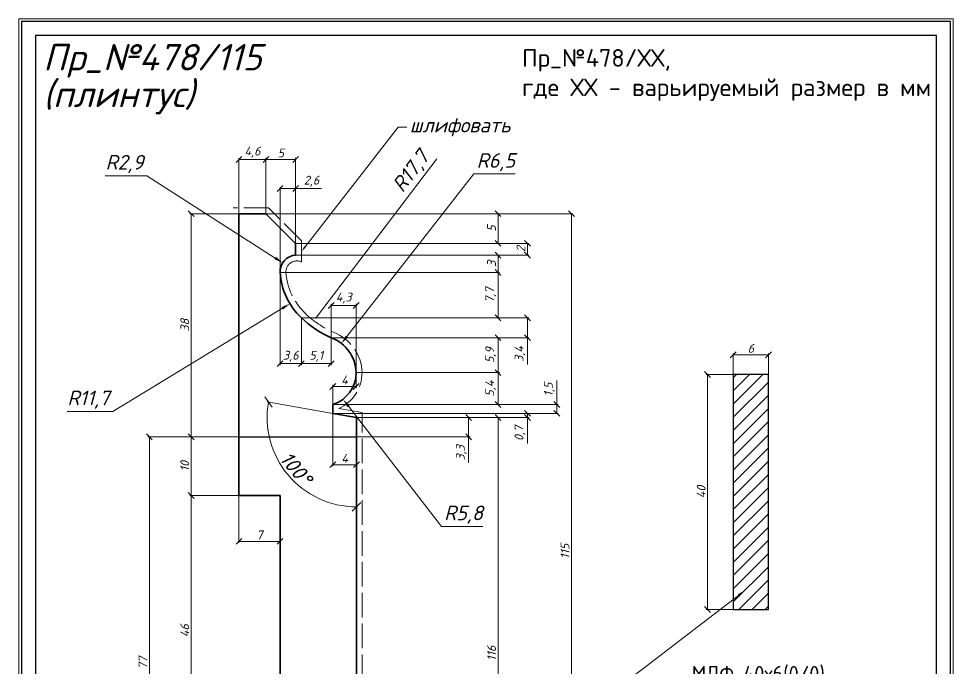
# Model space of a CAD drawing. Header units: millimetres. Extents: x 7439 to 7599, y -1212 to -991.
# Drawn here: x 7439.4 to 7598.6, y -1101.7 to -991.1 of the extents above; entities that cross this region are included whole.
import ezdxf
from ezdxf import colors
from ezdxf.entities.mleader import LeaderData, LeaderLine
from ezdxf.math import Vec2, Vec3

# ---------------------------------------------------------------- set-up
doc = ezdxf.new("R2010")
doc.units = ezdxf.units.MM
doc.linetypes.add('ACAD_ISO02W100', pattern=[15, 12, -3])
doc.layers.get('0').update_dxf_attribs({"lineweight": 13})
for name, color, linetype, lineweight in [('плинтус Пр_спец_№_плинтус_составной', 1, 'Continuous', 30), ('Пр_№478', 1, 'Continuous', 35), ('служебный слой ЛИНИИ ПУНКТИРНЫЕ', 7, 'ACAD_ISO02W100', 13), ('служебный слой НАДПИСИ', 7, 'Continuous', 13), ('служебный слой РАЗМЕРЫ', 7, 'Continuous', 9), ('служебный слой ШТАМП', 7, 'Continuous', 30), ('служебный слой ШТРИХОВКА', 7, 'Continuous', 5)]:
    doc.layers.add(name, color=color, linetype=linetype, lineweight=lineweight)
doc.styles.add('ЕСКД', font='isocpeur.ttf', dxfattribs={"oblique": 15})
doc.styles.add('ЕСКД профили текст', font='isocpeur.ttf')
doc.styles.add('ЕСКД штамп_текст', font='isocpeur.ttf')
doc.dimstyles.new('ЕСКД', dxfattribs={"dimtxt": 3.5, "dimasz": 2.5, "dimexe": 0.25, "dimexo": 0, "dimgap": 0.35, "dimtad": 1, "dimdec": 1, "dimzin": 9, "dimtxsty": 'ЕСКД', "dimblk": 'OBLIQUE', "dimcen": 0, "dimclrd": 256, "dimclre": 256, "dimclrt": 256, "dimadec": 1, "dimazin": 0, "dimtfac": 1, "dimtdec": 1, "dimtmove": 0, "dimatfit": 3, "dimldrblk": 'DOTSMALL', "dimfxl": 1, "dimlwd": -1, "dimlwe": -1, "dimarcsym": 0})
doc.dimstyles.new('ЕСКД$4', dxfattribs={"dimtxt": 3.5, "dimasz": 2.5, "dimexe": 0.25, "dimexo": 0, "dimgap": 0.35, "dimtad": 1, "dimtoh": 1, "dimdec": 1, "dimzin": 9, "dimtxsty": 'ЕСКД', "dimblk1": 'OBLIQUE', "dimsah": 1, "dimcen": 0, "dimse1": 1, "dimclrd": 256, "dimclre": 256, "dimclrt": 256, "dimadec": 1, "dimazin": 0, "dimtfac": 1, "dimtdec": 1, "dimtofl": 0, "dimtmove": 0, "dimatfit": 3, "dimldrblk": 'DOTSMALL', "dimfxl": 1, "dimlwd": -1, "dimlwe": -1, "dimarcsym": 2})

# ---------------------------------------------------------------- blocks, each defined once
blk = doc.blocks.new('_OBLIQUE')
at = {"color": 0, "linetype": 'ByBlock'}
blk.add_line((-0.5, -0.5), (0.5, 0.5), dxfattribs=at)
blk = doc.blocks.new('*D38')
at = {"layer": 'Defpoints', "color": 0, "transparency": 16777216}
for p in [(7492.94, -1058.26), (7496.94, -1058.97), (7496.94, -1058.97), (7482.98, -1064.99), (7496.94, -1139.26)]:
    blk.add_point(p, dxfattribs=at)
at = {"layer": 'служебный слой РАЗМЕРЫ', "transparency": 16777216}
blk.add_line((7492.94, -1058.26), (7481.73, -1056.29), dxfattribs=at)
blk.add_arc((7496.94, -1058.97), 15.2, 170, 270, dxfattribs=at)
at = {"layer": 'служебный слой РАЗМЕРЫ', "transparency": 16777216, "xscale": 1.5, "yscale": 1.5, "zscale": 1.5}
for p, rotation in [((7481.97, -1056.33), 79.9999999999395), ((7496.94, -1074.17), 359.9999999999989)]:
    blk.add_blockref('_OBLIQUE', p, dxfattribs=dict(at, rotation=rotation))
at = {"layer": 'служебный слой РАЗМЕРЫ', "transparency": 16777216, "insert": (7486.64, -1067.61), "char_height": 2.5, "attachment_point": 5, "rotation": 310, "style": 'ЕСКД'}
blk.add_mtext('100°', dxfattribs=at)
blk = doc.blocks.new('_DotSmall')
at = {"color": 0, "linetype": 'ByBlock', "lineweight": -3, "const_width": 0.5}
blk.add_lwpolyline([(-0.0625, 0, 1), (0.0625, 0, 1)], format="xyb", close=True, dxfattribs=at)
blk = doc.blocks.new('*D37')
at = {"layer": 'Defpoints', "color": 0, "transparency": 16777216}
for p in [(7495.65, -1033.48), (7485.62, -1039.58)]:
    blk.add_point(p, dxfattribs=at)
at = {"layer": 'служебный слой РАЗМЕРЫ', "transparency": 16777216}
for p, q in [((7455.46, -1057.92), (7484.34, -1040.36)), ((7447.67, -1057.92), (7455.46, -1057.92))]:
    blk.add_line(p, q, dxfattribs=at)
blk.add_solid([(7484.21, -1040.15), (7484.47, -1040.57), (7485.62, -1039.58)], dxfattribs=at)
at = {"layer": 'служебный слой РАЗМЕРЫ', "lineweight": 5, "transparency": 16777216, "insert": (7451.32, -1055.92), "char_height": 2.5, "attachment_point": 5, "style": 'ЕСКД'}
blk.add_mtext('R11,7', dxfattribs=at)
blk = doc.blocks.new('*D36')
at = {"layer": 'Defpoints', "color": 0, "transparency": 16777216}
for p in [(7510.46, -1015.11), (7499.78, -1029.2)]:
    blk.add_point(p, dxfattribs=at)
at = {"layer": 'служебный слой РАЗМЕРЫ', "transparency": 16777216}
blk.add_line((7510.62, -1014.9), (7490, -1042.09), dxfattribs=at)
at = {"layer": 'служебный слой РАЗМЕРЫ', "lineweight": 5, "transparency": 16777216, "insert": (7506.37, -1017.19), "char_height": 2.5, "attachment_point": 5, "rotation": 52.8255, "style": 'ЕСКД'}
blk.add_mtext('R17,7', dxfattribs=at)
blk = doc.blocks.new('*D35')
at = {"layer": 'Defpoints', "color": 0, "transparency": 16777216}
for p in [(7486.59, -1019.98), (7486.59, -1029.31), (7483.94, -1034.26)]:
    blk.add_point(p, dxfattribs=at)
at = {"layer": 'служебный слой РАЗМЕРЫ', "transparency": 16777216}
for p, q in [((7483.94, -1034.26), (7483.94, -1019.73)), ((7486.59, -1029.31), (7486.59, -1019.73)), ((7483.94, -1019.98), (7486.59, -1019.98)), ((7486.59, -1019.98), (7491.01, -1019.98))]:
    blk.add_line(p, q, dxfattribs=at)
at = {"layer": 'служебный слой РАЗМЕРЫ', "transparency": 16777216, "rotation": 180}
blk.add_blockref('_OBLIQUE', (7483.94, -1019.98), dxfattribs=at)
at = {"layer": 'служебный слой РАЗМЕРЫ', "transparency": 16777216}
blk.add_blockref('_OBLIQUE', (7486.59, -1019.98), dxfattribs=at)
at = {"layer": 'служебный слой РАЗМЕРЫ', "transparency": 16777216, "insert": (7489.3, -1018.73), "char_height": 1.5, "attachment_point": 5, "style": 'ЕСКД'}
blk.add_mtext('2,6', dxfattribs=at)
blk = doc.blocks.new('*D34')
at = {"layer": 'Defpoints', "color": 0, "transparency": 16777216}
for p in [(7496.94, -1058.97), (7496.94, -1062.26), (7516.05, -1062.26)]:
    blk.add_point(p, dxfattribs=at)
at = {"layer": 'служебный слой РАЗМЕРЫ', "transparency": 16777216}
for p, q in [((7496.94, -1058.97), (7516.3, -1058.97)), ((7516.05, -1058.97), (7516.05, -1062.26)), ((7496.94, -1062.26), (7516.3, -1062.26)), ((7516.05, -1062.26), (7516.05, -1066.69))]:
    blk.add_line(p, q, dxfattribs=at)
for p, rotation in [((7516.05, -1058.97), 90), ((7516.05, -1062.26), 270)]:
    blk.add_blockref('_OBLIQUE', p, dxfattribs=dict(at, rotation=rotation))
at = {"layer": 'служебный слой РАЗМЕРЫ', "transparency": 16777216, "insert": (7514.8, -1064.98), "char_height": 1.5, "attachment_point": 5, "rotation": 90, "style": 'ЕСКД'}
blk.add_mtext('3,3', dxfattribs=at)
blk = doc.blocks.new('*D31')
at = {"layer": 'Defpoints', "color": 0, "transparency": 16777216}
for p in [(7484.39, -1032.62), (7486.79, -1034.16)]:
    blk.add_point(p, dxfattribs=at)
at = {"layer": 'служебный слой РАЗМЕРЫ', "transparency": 16777216}
for p, q in [((7454.19, -1017.8), (7461.24, -1017.8)), ((7461.24, -1017.8), (7483.12, -1031.81))]:
    blk.add_line(p, q, dxfattribs=at)
blk.add_solid([(7483.26, -1031.6), (7482.99, -1032.02), (7484.39, -1032.62)], dxfattribs=at)
at = {"layer": 'служебный слой РАЗМЕРЫ', "lineweight": 5, "transparency": 16777216, "insert": (7457.46, -1015.8), "char_height": 2.5, "attachment_point": 5, "style": 'ЕСКД'}
blk.add_mtext('R2,9', dxfattribs=at)
blk = doc.blocks.new('*D30')
at = {"layer": 'Defpoints', "color": 0, "transparency": 16777216}
for p in [(7491.12, -1051.28), (7494.66, -1055.85)]:
    blk.add_point(p, dxfattribs=at)
at = {"layer": 'служебный слой РАЗМЕРЫ', "transparency": 16777216}
for p, q in [((7511.41, -1077.5), (7495.58, -1057.03)), ((7518.45, -1077.5), (7511.41, -1077.5))]:
    blk.add_line(p, q, dxfattribs=at)
blk.add_solid([(7495.77, -1056.88), (7495.38, -1057.19), (7494.66, -1055.85)], dxfattribs=at)
at = {"layer": 'служебный слой РАЗМЕРЫ', "lineweight": 5, "transparency": 16777216, "insert": (7515.18, -1075.5), "char_height": 2.5, "attachment_point": 5, "style": 'ЕСКД'}
blk.add_mtext('R5,8', dxfattribs=at)
blk = doc.blocks.new('*D29')
at = {"layer": 'Defpoints', "color": 0, "transparency": 16777216}
for p in [(7494.39, -1046.35), (7490.38, -1051.5)]:
    blk.add_point(p, dxfattribs=at)
at = {"layer": 'служебный слой РАЗМЕРЫ', "transparency": 16777216}
for p, q in [((7516.91, -1017.49), (7495.31, -1045.17)), ((7523.95, -1017.49), (7516.91, -1017.49))]:
    blk.add_line(p, q, dxfattribs=at)
blk.add_solid([(7495.12, -1045.02), (7495.51, -1045.33), (7494.39, -1046.35)], dxfattribs=at)
at = {"layer": 'служебный слой РАЗМЕРЫ', "lineweight": 5, "transparency": 16777216, "insert": (7520.68, -1015.49), "char_height": 2.5, "attachment_point": 5, "style": 'ЕСКД'}
blk.add_mtext('R6,5', dxfattribs=at)
blk = doc.blocks.new('*D28')
at = {"layer": 'Defpoints', "color": 0, "transparency": 16777216}
for p in [(7476.94, -1062.26), (7461.69, -1139.26), (7491.94, -1139.26)]:
    blk.add_point(p, dxfattribs=at)
at = {"layer": 'служебный слой РАЗМЕРЫ', "transparency": 16777216}
for p, q in [((7476.94, -1062.26), (7461.44, -1062.26)), ((7461.69, -1062.26), (7461.69, -1139.26)), ((7491.94, -1139.26), (7461.44, -1139.26))]:
    blk.add_line(p, q, dxfattribs=at)
for p, rotation in [((7461.69, -1062.26), 90), ((7461.69, -1139.26), 270)]:
    blk.add_blockref('_OBLIQUE', p, dxfattribs=dict(at, rotation=rotation))
at = {"layer": 'служебный слой РАЗМЕРЫ', "transparency": 16777216, "insert": (7460.59, -1100.76), "char_height": 1.5, "attachment_point": 5, "rotation": 90, "style": 'ЕСКД'}
blk.add_mtext('77', dxfattribs=at)
blk = doc.blocks.new('*D27')
at = {"layer": 'Defpoints', "color": 0, "transparency": 16777216}
for p in [(7476.94, -1024.26), (7468.82, -1062.26), (7476.94, -1062.26)]:
    blk.add_point(p, dxfattribs=at)
at = {"layer": 'служебный слой РАЗМЕРЫ', "transparency": 16777216}
for p, q in [((7476.94, -1024.26), (7468.57, -1024.26)), ((7468.82, -1024.26), (7468.82, -1062.26)), ((7476.94, -1062.26), (7468.57, -1062.26))]:
    blk.add_line(p, q, dxfattribs=at)
for p, rotation in [((7468.82, -1024.26), 90), ((7468.82, -1062.26), 270)]:
    blk.add_blockref('_OBLIQUE', p, dxfattribs=dict(at, rotation=rotation))
at = {"layer": 'служебный слой РАЗМЕРЫ', "transparency": 16777216, "insert": (7467.72, -1043.26), "char_height": 1.5, "attachment_point": 5, "rotation": 90, "style": 'ЕСКД'}
blk.add_mtext('38', dxfattribs=at)
blk = doc.blocks.new('*D25')
at = {"layer": 'Defpoints', "color": 0, "transparency": 16777216}
for p in [(7492.94, -1058.26), (7496.94, -1058.97), (7526.05, -1058.97)]:
    blk.add_point(p, dxfattribs=at)
at = {"layer": 'служебный слой РАЗМЕРЫ', "transparency": 16777216}
for p, q in [((7492.94, -1058.26), (7526.3, -1058.26)), ((7496.94, -1058.97), (7526.3, -1058.97)), ((7526.05, -1058.26), (7526.05, -1058.97)), ((7526.05, -1058.97), (7526.05, -1063.4))]:
    blk.add_line(p, q, dxfattribs=at)
for p, rotation in [((7526.05, -1058.26), 90), ((7526.05, -1058.97), 270)]:
    blk.add_blockref('_OBLIQUE', p, dxfattribs=dict(at, rotation=rotation))
at = {"layer": 'служебный слой РАЗМЕРЫ', "transparency": 16777216, "insert": (7524.8, -1061.68), "char_height": 1.5, "attachment_point": 5, "rotation": 90, "style": 'ЕСКД'}
blk.add_mtext('0,7', dxfattribs=at)
blk = doc.blocks.new('*D24')
at = {"layer": 'Defpoints', "color": 0, "transparency": 16777216}
for p in [(7481.54, -1024.26), (7496.94, -1139.26), (7533.55, -1139.26)]:
    blk.add_point(p, dxfattribs=at)
at = {"layer": 'служебный слой РАЗМЕРЫ', "transparency": 16777216}
for p, q in [((7481.54, -1024.26), (7533.8, -1024.26)), ((7533.55, -1024.26), (7533.55, -1139.26)), ((7496.94, -1139.26), (7533.8, -1139.26))]:
    blk.add_line(p, q, dxfattribs=at)
for p, rotation in [((7533.55, -1024.26), 90), ((7533.55, -1139.26), 270)]:
    blk.add_blockref('_OBLIQUE', p, dxfattribs=dict(at, rotation=rotation))
at = {"layer": 'служебный слой РАЗМЕРЫ', "transparency": 16777216, "insert": (7532.45, -1081.76), "char_height": 1.5, "attachment_point": 5, "rotation": 90, "style": 'ЕСКД'}
blk.add_mtext('115', dxfattribs=at)
blk = doc.blocks.new('*D22')
at = {"layer": 'Defpoints', "color": 0, "transparency": 16777216}
for p in [(7496.9, -1039.88), (7492.63, -1045.38), (7496.9, -1051.32)]:
    blk.add_point(p, dxfattribs=at)
at = {"layer": 'служебный слой РАЗМЕРЫ', "transparency": 16777216}
for p, q in [((7492.63, -1045.38), (7492.63, -1039.63)), ((7492.63, -1039.88), (7496.9, -1039.88)), ((7496.9, -1051.32), (7496.9, -1039.63))]:
    blk.add_line(p, q, dxfattribs=at)
at = {"layer": 'служебный слой РАЗМЕРЫ', "transparency": 16777216, "rotation": 180}
blk.add_blockref('_OBLIQUE', (7492.63, -1039.88), dxfattribs=at)
at = {"layer": 'служебный слой РАЗМЕРЫ', "transparency": 16777216}
blk.add_blockref('_OBLIQUE', (7496.9, -1039.88), dxfattribs=at)
at = {"layer": 'служебный слой РАЗМЕРЫ', "transparency": 16777216, "insert": (7494.77, -1038.63), "char_height": 1.5, "attachment_point": 5, "style": 'ЕСКД'}
blk.add_mtext('4,3', dxfattribs=at)
blk = doc.blocks.new('*D21')
at = {"layer": 'Defpoints', "color": 0, "transparency": 16777216}
for p in [(7487.57, -1042), (7492.63, -1045.38), (7487.57, -1049.79)]:
    blk.add_point(p, dxfattribs=at)
at = {"layer": 'служебный слой РАЗМЕРЫ', "transparency": 16777216}
for p, q in [((7487.57, -1042), (7487.57, -1050.04)), ((7492.63, -1045.38), (7492.63, -1050.04)), ((7492.63, -1049.79), (7487.57, -1049.79))]:
    blk.add_line(p, q, dxfattribs=at)
at = {"layer": 'служебный слой РАЗМЕРЫ', "transparency": 16777216, "rotation": 180}
blk.add_blockref('_OBLIQUE', (7487.57, -1049.79), dxfattribs=at)
at = {"layer": 'служебный слой РАЗМЕРЫ', "transparency": 16777216}
blk.add_blockref('_OBLIQUE', (7492.63, -1049.79), dxfattribs=at)
at = {"layer": 'служебный слой РАЗМЕРЫ', "transparency": 16777216, "insert": (7490.1, -1048.54), "char_height": 1.5, "attachment_point": 5, "style": 'ЕСКД'}
blk.add_mtext('5,1', dxfattribs=at)
blk = doc.blocks.new('*D20')
at = {"layer": 'Defpoints', "color": 0, "transparency": 16777216}
for p in [(7483.94, -1034.26), (7487.57, -1042), (7483.94, -1049.79)]:
    blk.add_point(p, dxfattribs=at)
at = {"layer": 'служебный слой РАЗМЕРЫ', "transparency": 16777216}
for p, q in [((7483.94, -1034.26), (7483.94, -1050.04)), ((7487.57, -1042), (7487.57, -1050.04)), ((7487.57, -1049.79), (7483.94, -1049.79))]:
    blk.add_line(p, q, dxfattribs=at)
at = {"layer": 'служебный слой РАЗМЕРЫ', "transparency": 16777216, "rotation": 180}
blk.add_blockref('_OBLIQUE', (7483.94, -1049.79), dxfattribs=at)
at = {"layer": 'служебный слой РАЗМЕРЫ', "transparency": 16777216}
blk.add_blockref('_OBLIQUE', (7487.57, -1049.79), dxfattribs=at)
at = {"layer": 'служебный слой РАЗМЕРЫ', "transparency": 16777216, "insert": (7485.76, -1048.54), "char_height": 1.5, "attachment_point": 5, "style": 'ЕСКД'}
blk.add_mtext('3,6', dxfattribs=at)
blk = doc.blocks.new('*D18')
at = {"layer": 'Defpoints', "color": 0, "transparency": 16777216}
for p in [(7476.94, -1015.03), (7476.94, -1024.26), (7481.54, -1024.26)]:
    blk.add_point(p, dxfattribs=at)
at = {"layer": 'служебный слой РАЗМЕРЫ', "transparency": 16777216}
for p, q in [((7476.94, -1024.26), (7476.94, -1014.78)), ((7481.54, -1015.03), (7476.94, -1015.03)), ((7481.54, -1024.26), (7481.54, -1014.78))]:
    blk.add_line(p, q, dxfattribs=at)
at = {"layer": 'служебный слой РАЗМЕРЫ', "transparency": 16777216, "rotation": 180}
blk.add_blockref('_OBLIQUE', (7476.94, -1015.03), dxfattribs=at)
at = {"layer": 'служебный слой РАЗМЕРЫ', "transparency": 16777216}
blk.add_blockref('_OBLIQUE', (7481.54, -1015.03), dxfattribs=at)
at = {"layer": 'служебный слой РАЗМЕРЫ', "transparency": 16777216, "insert": (7479.24, -1013.78), "char_height": 1.5, "attachment_point": 5, "style": 'ЕСКД'}
blk.add_mtext('4,6', dxfattribs=at)
blk = doc.blocks.new('*D17')
at = {"layer": 'Defpoints', "color": 0, "transparency": 16777216}
for p in [(7481.54, -1024.26), (7486.59, -1029.31), (7521.05, -1029.31)]:
    blk.add_point(p, dxfattribs=at)
at = {"layer": 'служебный слой РАЗМЕРЫ', "transparency": 16777216}
for p, q in [((7481.54, -1024.26), (7521.3, -1024.26)), ((7521.05, -1024.26), (7521.05, -1029.31)), ((7486.59, -1029.31), (7521.3, -1029.31))]:
    blk.add_line(p, q, dxfattribs=at)
for p, rotation in [((7521.05, -1024.26), 90), ((7521.05, -1029.31), 270)]:
    blk.add_blockref('_OBLIQUE', p, dxfattribs=dict(at, rotation=rotation))
at = {"layer": 'служебный слой РАЗМЕРЫ', "transparency": 16777216, "insert": (7519.95, -1026.78), "char_height": 1.5, "attachment_point": 5, "rotation": 90, "style": 'ЕСКД'}
blk.add_mtext('5', dxfattribs=at)
blk = doc.blocks.new('*D16')
at = {"layer": 'Defpoints', "color": 0, "transparency": 16777216}
for p in [(7486.59, -1029.31), (7486.59, -1031.31), (7526.05, -1031.31)]:
    blk.add_point(p, dxfattribs=at)
at = {"layer": 'служебный слой РАЗМЕРЫ', "transparency": 16777216}
for p, q in [((7486.59, -1029.31), (7526.3, -1029.31)), ((7526.05, -1029.31), (7526.05, -1031.31)), ((7486.59, -1031.31), (7526.3, -1031.31))]:
    blk.add_line(p, q, dxfattribs=at)
for p, rotation in [((7526.05, -1029.31), 90), ((7526.05, -1031.31), 270)]:
    blk.add_blockref('_OBLIQUE', p, dxfattribs=dict(at, rotation=rotation))
at = {"layer": 'служебный слой РАЗМЕРЫ', "transparency": 16777216, "insert": (7524.95, -1030.31), "char_height": 1.5, "attachment_point": 5, "rotation": 90, "style": 'ЕСКД'}
blk.add_mtext('2', dxfattribs=at)
blk = doc.blocks.new('*D15')
at = {"layer": 'Defpoints', "color": 0, "transparency": 16777216}
for p in [(7486.59, -1031.31), (7483.94, -1034.26), (7521.05, -1034.26)]:
    blk.add_point(p, dxfattribs=at)
at = {"layer": 'служебный слой РАЗМЕРЫ', "transparency": 16777216}
for p, q in [((7486.59, -1031.31), (7521.3, -1031.31)), ((7521.05, -1031.31), (7521.05, -1034.26)), ((7483.94, -1034.26), (7521.3, -1034.26))]:
    blk.add_line(p, q, dxfattribs=at)
for p, rotation in [((7521.05, -1031.31), 90), ((7521.05, -1034.26), 270)]:
    blk.add_blockref('_OBLIQUE', p, dxfattribs=dict(at, rotation=rotation))
at = {"layer": 'служебный слой РАЗМЕРЫ', "transparency": 16777216, "insert": (7519.95, -1032.78), "char_height": 1.5, "attachment_point": 5, "rotation": 90, "style": 'ЕСКД'}
blk.add_mtext('3', dxfattribs=at)
blk = doc.blocks.new('*D14')
at = {"layer": 'Defpoints', "color": 0, "transparency": 16777216}
for p in [(7483.94, -1034.26), (7487.57, -1042), (7521.05, -1042)]:
    blk.add_point(p, dxfattribs=at)
at = {"layer": 'служебный слой РАЗМЕРЫ', "transparency": 16777216}
for p, q in [((7483.94, -1034.26), (7521.3, -1034.26)), ((7521.05, -1034.26), (7521.05, -1042)), ((7487.57, -1042), (7521.3, -1042))]:
    blk.add_line(p, q, dxfattribs=at)
for p, rotation in [((7521.05, -1034.26), 90), ((7521.05, -1042), 270)]:
    blk.add_blockref('_OBLIQUE', p, dxfattribs=dict(at, rotation=rotation))
at = {"layer": 'служебный слой РАЗМЕРЫ', "transparency": 16777216, "insert": (7519.8, -1038.13), "char_height": 1.5, "attachment_point": 5, "rotation": 90, "style": 'ЕСКД'}
blk.add_mtext('7,7', dxfattribs=at)
blk = doc.blocks.new('*D13')
at = {"layer": 'Defpoints', "color": 0, "transparency": 16777216}
for p in [(7487.57, -1042), (7492.63, -1045.38), (7526.05, -1045.38)]:
    blk.add_point(p, dxfattribs=at)
at = {"layer": 'служебный слой РАЗМЕРЫ', "transparency": 16777216}
for p, q in [((7487.57, -1042), (7526.3, -1042)), ((7526.05, -1042), (7526.05, -1045.38)), ((7492.63, -1045.38), (7526.3, -1045.38)), ((7526.05, -1045.38), (7526.05, -1049.95))]:
    blk.add_line(p, q, dxfattribs=at)
for p, rotation in [((7526.05, -1042), 90), ((7526.05, -1045.38), 270)]:
    blk.add_blockref('_OBLIQUE', p, dxfattribs=dict(at, rotation=rotation))
at = {"layer": 'служебный слой РАЗМЕРЫ', "transparency": 16777216, "insert": (7524.8, -1048.16), "char_height": 1.5, "attachment_point": 5, "rotation": 90, "style": 'ЕСКД'}
blk.add_mtext('3,4', dxfattribs=at)
blk = doc.blocks.new('*D12')
at = {"layer": 'Defpoints', "color": 0, "transparency": 16777216}
for p in [(7492.63, -1045.38), (7521.05, -1045.38), (7496.9, -1051.32)]:
    blk.add_point(p, dxfattribs=at)
at = {"layer": 'служебный слой РАЗМЕРЫ', "transparency": 16777216}
for p, q in [((7492.63, -1045.38), (7521.3, -1045.38)), ((7521.05, -1051.32), (7521.05, -1045.38)), ((7496.9, -1051.32), (7521.3, -1051.32))]:
    blk.add_line(p, q, dxfattribs=at)
for p, rotation in [((7521.05, -1045.38), 90), ((7521.05, -1051.32), 270)]:
    blk.add_blockref('_OBLIQUE', p, dxfattribs=dict(at, rotation=rotation))
at = {"layer": 'служебный слой РАЗМЕРЫ', "transparency": 16777216, "insert": (7519.8, -1048.35), "char_height": 1.5, "attachment_point": 5, "rotation": 90, "style": 'ЕСКД'}
blk.add_mtext('5,9', dxfattribs=at)
blk = doc.blocks.new('*D11')
at = {"layer": 'Defpoints', "color": 0, "transparency": 16777216}
for p in [(7496.9, -1051.32), (7492.94, -1056.76), (7521.05, -1056.76)]:
    blk.add_point(p, dxfattribs=at)
at = {"layer": 'служебный слой РАЗМЕРЫ', "transparency": 16777216}
for p, q in [((7496.9, -1051.32), (7521.3, -1051.32)), ((7521.05, -1051.32), (7521.05, -1056.76)), ((7492.94, -1056.76), (7521.3, -1056.76))]:
    blk.add_line(p, q, dxfattribs=at)
for p, rotation in [((7521.05, -1051.32), 90), ((7521.05, -1056.76), 270)]:
    blk.add_blockref('_OBLIQUE', p, dxfattribs=dict(at, rotation=rotation))
at = {"layer": 'служебный слой РАЗМЕРЫ', "transparency": 16777216, "insert": (7519.8, -1054.04), "char_height": 1.5, "attachment_point": 5, "rotation": 90, "style": 'ЕСКД'}
blk.add_mtext('5,4', dxfattribs=at)
blk = doc.blocks.new('*D10')
at = {"layer": 'Defpoints', "color": 0, "transparency": 16777216}
for p in [(7492.94, -1056.76), (7531.05, -1056.76), (7492.94, -1058.26)]:
    blk.add_point(p, dxfattribs=at)
at = {"layer": 'служебный слой РАЗМЕРЫ', "transparency": 16777216}
for p, q in [((7531.05, -1056.76), (7531.05, -1052.64)), ((7492.94, -1056.76), (7531.3, -1056.76)), ((7531.05, -1058.26), (7531.05, -1056.76)), ((7492.94, -1058.26), (7531.3, -1058.26))]:
    blk.add_line(p, q, dxfattribs=at)
for p, rotation in [((7531.05, -1056.76), 90), ((7531.05, -1058.26), 270)]:
    blk.add_blockref('_OBLIQUE', p, dxfattribs=dict(at, rotation=rotation))
at = {"layer": 'служебный слой РАЗМЕРЫ', "transparency": 16777216, "insert": (7529.8, -1054.2), "char_height": 1.5, "attachment_point": 5, "rotation": 90, "style": 'ЕСКД'}
blk.add_mtext('1,5', dxfattribs=at)
blk = doc.blocks.new('*D9')
at = {"layer": 'Defpoints', "color": 0, "transparency": 16777216}
for p in [(7496.94, -1058.97), (7496.94, -1139.26), (7521.05, -1139.26)]:
    blk.add_point(p, dxfattribs=at)
at = {"layer": 'служебный слой РАЗМЕРЫ', "transparency": 16777216}
for p, q in [((7496.94, -1058.97), (7521.3, -1058.97)), ((7521.05, -1058.97), (7521.05, -1139.26)), ((7496.94, -1139.26), (7521.3, -1139.26))]:
    blk.add_line(p, q, dxfattribs=at)
for p, rotation in [((7521.05, -1058.97), 90), ((7521.05, -1139.26), 270)]:
    blk.add_blockref('_OBLIQUE', p, dxfattribs=dict(at, rotation=rotation))
at = {"layer": 'служебный слой РАЗМЕРЫ', "transparency": 16777216, "insert": (7519.95, -1099.12), "char_height": 1.5, "attachment_point": 5, "rotation": 90, "style": 'ЕСКД'}
blk.add_mtext('116', dxfattribs=at)
blk = doc.blocks.new('*D7')
at = {"layer": 'Defpoints', "color": 0, "transparency": 16777216}
for p in [(7561.1, -1051.65), (7556.73, -1091.65), (7561.1, -1091.65)]:
    blk.add_point(p, dxfattribs=at)
at = {"layer": 'служебный слой РАЗМЕРЫ', "transparency": 16777216}
for p, q in [((7561.1, -1051.65), (7556.48, -1051.65)), ((7556.73, -1051.65), (7556.73, -1091.65)), ((7561.1, -1091.65), (7556.48, -1091.65))]:
    blk.add_line(p, q, dxfattribs=at)
for p, rotation in [((7556.73, -1051.65), 90), ((7556.73, -1091.65), 270)]:
    blk.add_blockref('_OBLIQUE', p, dxfattribs=dict(at, rotation=rotation))
at = {"layer": 'служебный слой РАЗМЕРЫ', "transparency": 16777216, "insert": (7555.63, -1071.65), "char_height": 1.5, "attachment_point": 5, "rotation": 90, "style": 'ЕСКД'}
blk.add_mtext('40', dxfattribs=at)
blk = doc.blocks.new('*D5')
at = {"layer": 'Defpoints', "color": 0, "transparency": 16777216}
for p in [(7476.94, -1072.26), (7483.94, -1072.26), (7476.94, -1080.05)]:
    blk.add_point(p, dxfattribs=at)
at = {"layer": 'служебный слой РАЗМЕРЫ', "transparency": 16777216}
for p, q in [((7476.94, -1072.26), (7476.94, -1080.3)), ((7483.94, -1072.26), (7483.94, -1080.3)), ((7483.94, -1080.05), (7476.94, -1080.05))]:
    blk.add_line(p, q, dxfattribs=at)
at = {"layer": 'служебный слой РАЗМЕРЫ', "transparency": 16777216, "rotation": 180}
blk.add_blockref('_OBLIQUE', (7476.94, -1080.05), dxfattribs=at)
at = {"layer": 'служебный слой РАЗМЕРЫ', "transparency": 16777216}
blk.add_blockref('_OBLIQUE', (7483.94, -1080.05), dxfattribs=at)
at = {"layer": 'служебный слой РАЗМЕРЫ', "transparency": 16777216, "insert": (7480.44, -1078.95), "char_height": 1.5, "attachment_point": 5, "style": 'ЕСКД'}
blk.add_mtext('7', dxfattribs=at)
blk = doc.blocks.new('*D4')
at = {"layer": 'Defpoints', "color": 0, "transparency": 16777216}
for p in [(7476.94, -1062.26), (7468.82, -1072.26), (7476.94, -1072.26)]:
    blk.add_point(p, dxfattribs=at)
at = {"layer": 'служебный слой РАЗМЕРЫ', "transparency": 16777216}
for p, q in [((7476.94, -1062.26), (7468.57, -1062.26)), ((7468.82, -1062.26), (7468.82, -1072.26)), ((7476.94, -1072.26), (7468.57, -1072.26))]:
    blk.add_line(p, q, dxfattribs=at)
for p, rotation in [((7468.82, -1062.26), 90), ((7468.82, -1072.26), 270)]:
    blk.add_blockref('_OBLIQUE', p, dxfattribs=dict(at, rotation=rotation))
at = {"layer": 'служебный слой РАЗМЕРЫ', "transparency": 16777216, "insert": (7467.72, -1067.26), "char_height": 1.5, "attachment_point": 5, "rotation": 90, "style": 'ЕСКД'}
blk.add_mtext('10', dxfattribs=at)
blk = doc.blocks.new('*D3')
at = {"layer": 'Defpoints', "color": 0, "transparency": 16777216}
for p in [(7476.94, -1072.26), (7468.82, -1118.26), (7476.94, -1118.26)]:
    blk.add_point(p, dxfattribs=at)
at = {"layer": 'служебный слой РАЗМЕРЫ', "transparency": 16777216}
for p, q in [((7476.94, -1072.26), (7468.57, -1072.26)), ((7468.82, -1072.26), (7468.82, -1118.26)), ((7476.94, -1118.26), (7468.57, -1118.26))]:
    blk.add_line(p, q, dxfattribs=at)
for p, rotation in [((7468.82, -1072.26), 90), ((7468.82, -1118.26), 270)]:
    blk.add_blockref('_OBLIQUE', p, dxfattribs=dict(at, rotation=rotation))
at = {"layer": 'служебный слой РАЗМЕРЫ', "transparency": 16777216, "insert": (7467.72, -1095.26), "char_height": 1.5, "attachment_point": 5, "rotation": 90, "style": 'ЕСКД'}
blk.add_mtext('46', dxfattribs=at)

msp = doc.modelspace()

# ---------------------------------------------------------------- hatches: boundary and pattern name
at = {"layer": 'служебный слой ШТРИХОВКА'}
h = msp.add_hatch(dxfattribs=at)
h.set_pattern_fill('ANSI31', color=256, scale=0.5)
h.set_pattern_definition([(45, (7447.9354, -1174.34), (-1.122532, 1.122532), [])])
h.paths.add_polyline_path([(7567.1, -1051.65), (7561.1, -1051.65), (7561.1, -1091.65), (7567.1, -1091.65)])

# ---------------------------------------------------------------- linework, layer by layer
at = {"layer": 'плинтус Пр_спец_№_плинтус_составной'}
msp.add_line((7476.94, -1062.26), (7496.94, -1062.26), dxfattribs=at)
msp.add_lwpolyline([(7561.1, -1051.65), (7561.1, -1091.65), (7567.1, -1091.65), (7567.1, -1051.65)], close=True, dxfattribs=at)
at = {"layer": 'Пр_№478'}
msp.add_lwpolyline([(7492.63, -1045.38, -0.086659), (7487.57, -1042, -0.188501), (7483.94, -1034.26, -0.40382), (7486.59, -1031.31), (7486.59, -1029.31), (7481.54, -1024.26), (7476.94, -1024.26), (7476.94, -1072.26), (7483.94, -1072.26), (7483.94, -1093.35), (7483.94, -1118.26), (7476.94, -1118.26), (7476.94, -1124.26), (7491.94, -1139.26), (7496.94, -1139.26), (7496.94, -1058.97), (7492.94, -1058.26), (7492.94, -1056.76, 0.321124), (7496.9, -1051.32, 0.306901)], format="xyb", close=True, dxfattribs=at)
at = {"layer": 'служебный слой ЛИНИИ ПУНКТИРНЫЕ', "ltscale": 0.35}
msp.add_lwpolyline([(7497.94, -1140.26), (7497.94, -1058.13), (7493.97, -1057.43, 0.290776), (7497.9, -1051.31, 0.306331), (7493.01, -1044.45, -0.086227), (7488.26, -1041.27, -0.18815), (7484.94, -1034.21, -0.559762), (7487.59, -1032.48), (7487.59, -1028.89), (7481.96, -1023.26), (7475.94, -1023.26)], format="xyb", dxfattribs=at)
at = {"layer": 'служебный слой ШТАМП', "color": 6, "lineweight": 5, "ltscale": 100}
msp.add_lwpolyline([(7598.56, -991.06), (7439.44, -991.06), (7439.44, -1212.27), (7598.56, -1212.27)], close=True, dxfattribs=at)
at = {"layer": 'служебный слой ШТАМП', "ltscale": 100}
for points in [[(7598.11, -991.52), (7439.9, -991.52), (7439.9, -1211.82), (7598.11, -1211.82)], [(7595.71, -993.92), (7442.3, -993.92), (7442.3, -1209.42), (7595.71, -1209.42)]]:
    msp.add_lwpolyline(points, close=True, dxfattribs=at)

# ---------------------------------------------------------------- texts
at = {"layer": 'служебный слой НАДПИСИ', "style": 'ЕСКД', "oblique": 15}
for s, p in [('Пр_№478/115', (7443.6, -999.87)), ('(плинтус)', (7443.6, -1006.13))]:
    msp.add_text(s, height=4.5, dxfattribs=at).set_placement(p)
at = {"layer": 'служебный слой РАЗМЕРЫ', "insert": (7525.14, -996.24), "char_height": 3, "attachment_point": 1, "style": 'ЕСКД профили текст'}
msp.add_mtext_dynamic_manual_height_columns('Пр_№478/ХХ,\\Pгде ХХ - варьируемый размер в мм', width=72.9455, gutter_width=15, heights=[0], dxfattribs=at)

# ---------------------------------------------------------------- dimensions: what is measured, and where the dimension line sits
at = {"layer": 'служебный слой РАЗМЕРЫ'}
for base, p1, p2, picture, middle in [((7476.94, -1015.03), (7481.54, -1024.26), (7476.94, -1024.26), '*D18', (7479.24, -1013.78)), ((7486.5865, -1019.9812), (7483.9393, -1034.2628), (7486.5865, -1029.3061), '*D35', (7489.2999, -1018.7312)), ((7483.94, -1049.79), (7487.57, -1042), (7483.94, -1034.26), '*D20', (7485.76, -1048.54)), ((7496.9, -1039.88), (7492.63, -1045.38), (7496.9, -1051.32), '*D22', (7494.77, -1038.63)), ((7487.57, -1049.79), (7492.63, -1045.38), (7487.57, -1042), '*D21', (7490.1, -1048.54)), ((7476.94, -1080.05), (7483.94, -1072.26), (7476.94, -1072.26), '*D5', (7480.44, -1078.95))]:
    dim = msp.add_linear_dim(base=base, p1=p1, p2=p2, dimstyle='ЕСКД', override={"dimtxt": 1.5, "dimasz": 1}, dxfattribs=at)
    dim.commit()
    dim.dimension.update_dxf_attribs({"geometry": picture, "text_midpoint": middle})
for base, p1, p2 in [((7486.5865, -1015.0258), (7481.5431, -1024.2628), (7486.5865, -1029.3061)), ((7567.1, -1048.3), (7561.1, -1051.65), (7567.1, -1051.65)), ((7496.9, -1053.67), (7492.94, -1056.76), (7496.9, -1051.32)), ((7496.94, -1067), (7492.94, -1058.26), (7496.94, -1058.97))]:
    msp.add_linear_dim(base=base, p1=p1, p2=p2, dimstyle='ЕСКД', override={"dimtxt": 1.5, "dimasz": 1}, dxfattribs=at).render()
at = {"layer": 'служебный слой РАЗМЕРЫ', "lineweight": 5}
for center, mpoint, picture, middle in [((7499.78, -1029.2), (7510.46, -1015.11), '*D36', (7507.96, -1018.4)), ((7486.79, -1034.16), (7484.39, -1032.62), '*D31', (7457.46, -1017.8)), ((7490.38, -1051.5), (7494.39, -1046.35), '*D29', (7520.68, -1017.49)), ((7495.65, -1033.48), (7485.62, -1039.58), '*D37', (7451.32, -1057.92)), ((7491.12, -1051.28), (7494.66, -1055.85), '*D30', (7515.18, -1077.5))]:
    dim = msp.add_radius_dim(center=center, mpoint=mpoint, dimstyle='ЕСКД$4', override={"dimtxt": 2.5, "dimasz": 1.5, "dimgap": 0.5}, dxfattribs=at)
    dim.commit()
    dim.dimension.update_dxf_attribs({"geometry": picture, "text_midpoint": middle, "dimtype": 132})
at = {"layer": 'служебный слой РАЗМЕРЫ'}
for base, p1, p2, picture, middle in [((7468.82, -1062.26), (7476.94, -1024.26), (7476.94, -1062.26), '*D27', (7467.72, -1043.26)), ((7533.55, -1139.26), (7481.54, -1024.26), (7496.94, -1139.26), '*D24', (7532.45, -1081.76)), ((7521.0483, -1029.3061), (7481.5431, -1024.2628), (7486.5865, -1029.3061), '*D17', (7519.9483, -1026.7844)), ((7526.05, -1031.31), (7486.59, -1029.31), (7486.59, -1031.31), '*D16', (7524.95, -1030.31)), ((7521.0483, -1034.2628), (7486.5865, -1031.3061), (7483.9393, -1034.2628), '*D15', (7519.9483, -1032.7844)), ((7521.05, -1042), (7483.94, -1034.26), (7487.57, -1042), '*D14', (7519.8, -1038.13)), ((7526.05, -1045.38), (7487.57, -1042), (7492.63, -1045.38), '*D13', (7524.8, -1048.16)), ((7521.05, -1045.38), (7496.9, -1051.32), (7492.63, -1045.38), '*D12', (7519.8, -1048.35)), ((7521.05, -1056.76), (7496.9, -1051.32), (7492.94, -1056.76), '*D11', (7519.8, -1054.04)), ((7556.73, -1091.65), (7561.1, -1051.65), (7561.1, -1091.65), '*D7', (7555.63, -1071.65)), ((7531.05, -1056.76), (7492.94, -1058.26), (7492.94, -1056.76), '*D10', (7529.8, -1054.2)), ((7526.05, -1058.97), (7492.94, -1058.26), (7496.94, -1058.97), '*D25', (7524.8, -1061.68)), ((7516.05, -1062.26), (7496.94, -1058.97), (7496.94, -1062.26), '*D34', (7514.8, -1064.98)), ((7461.69, -1139.26), (7476.94, -1062.26), (7491.94, -1139.26), '*D28', (7460.59, -1100.76)), ((7468.82, -1072.26), (7476.94, -1062.26), (7476.94, -1072.26), '*D4', (7467.72, -1067.26)), ((7468.82, -1118.26), (7476.94, -1072.26), (7476.94, -1118.26), '*D3', (7467.72, -1095.26))]:
    dim = msp.add_linear_dim(base=base, p1=p1, p2=p2, angle=90, dimstyle='ЕСКД', override={"dimtxt": 1.5, "dimasz": 1}, dxfattribs=at)
    dim.commit()
    dim.dimension.update_dxf_attribs({"geometry": picture, "text_midpoint": middle})
dim = msp.add_angular_dim_2l(base=(7482.98, -1064.99), line1=((7496.94, -1139.26), (7496.94, -1058.97)), line2=((7496.94, -1058.97), (7492.94, -1058.26)), dimstyle='ЕСКД', override={"dimtxt": 2.5, "dimasz": 1.5, "dimgap": 0.5, "dimblk1": 'OBLIQUE', "dimblk2": 'OBLIQUE', "dimsah": 1, "dimadec": 0}, dxfattribs=at)
dim.commit()
dim.dimension.update_dxf_attribs({"geometry": '*D38', "text_midpoint": (7486.64, -1067.61)})
dim = msp.add_linear_dim(base=(7521.05, -1139.26), p1=(7496.94, -1058.97), p2=(7496.94, -1139.26), angle=90, text='116', dimstyle='ЕСКД', override={"dimtxt": 1.5, "dimasz": 1}, dxfattribs=at)
dim.commit()
dim.dimension.update_dxf_attribs({"geometry": '*D9', "text_midpoint": (7519.95, -1099.12)})

# ---------------------------------------------------------------- leaders
ml = msp.add_multileader_mtext('Standard', dxfattribs=at)
ml.set_content('шлифовать', color=256, style='ЕСКД')
ml.set_leader_properties(color=256, linetype='ByLayer', lineweight=-1)
ml.build(insert=Vec2(0, 0))
ml.multileader.update_dxf_attribs({"dogleg_length": 3, "arrow_head_size": 1})
ctx = ml.context
ctx.base_point, ctx.char_height, ctx.arrow_head_size, ctx.landing_gap_size, ctx.plane_origin = Vec3(7505.52, -1009.55), 2.5, 1, 0.5, Vec3(7519.96, -1027.27)
notes = []
notes.append((ctx, [(1, (1, 1, 0), (7504.02, -1009.55), (1, 0), 1.5, [(0, [(7487.59, -1030.68)], 0, [])])]))
ctx.mtext.insert, ctx.mtext.flow_direction = Vec3(7506.02, -1007.92), 5
ml = msp.add_multileader_mtext('Standard', dxfattribs=at)
ml.set_content('МДФ 40х6(0/0)\\P{\\A1;не шлифовать\\Pне красить}', color=256, style='ЕСКД штамп_текст')
ml.set_leader_properties(color=256, linetype='ByLayer', lineweight=-1)
ml.build(insert=Vec2(0, 0))
ml.multileader.update_dxf_attribs({"dogleg_length": 1, "arrow_head_size": 1.5})
ctx = ml.context
ctx.base_point, ctx.char_height, ctx.arrow_head_size, ctx.landing_gap_size, ctx.plane_origin = Vec3(7553.54, -1102.89), 2.5, 1.5, 0.5, Vec3(7603, -1026.99)
notes.append((ctx, [(1, (1, 1, 0), (7544.21, -1102.89), (1, 0), 9.32, [(0, [(7563.18, -1088.36)], 0, [])])]))
ctx.mtext.insert, ctx.mtext.flow_direction = Vec3(7554.04, -1101.27), 5
for ctx, leaders in notes:
    for number, flags, end, landing, length, lines in leaders:
        leader = LeaderData()
        leader.index, (leader.has_last_leader_line, leader.has_dogleg_vector, leader.attachment_direction) = number, flags
        leader.last_leader_point, leader.dogleg_vector, leader.dogleg_length = Vec3(end), Vec3(landing), length
        for number, points, colour, breaks in lines:
            line = LeaderLine()
            line.index, line.vertices, line.color, line.breaks = number, Vec3.list(points), colors.encode_raw_color(colour), breaks
            leader.lines.append(line)
        ctx.leaders.append(leader)

doc.saveas('drawing.dxf')
